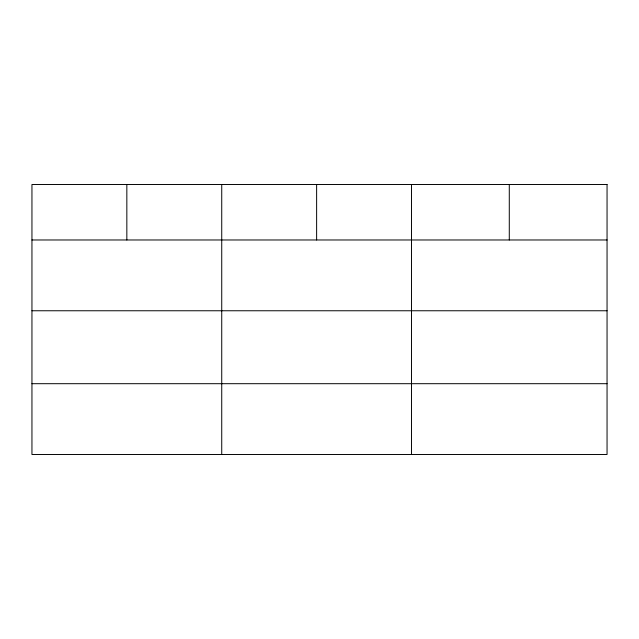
<?xml version="1.0" encoding="UTF-8"?>
<svg xmlns="http://www.w3.org/2000/svg" width="639" height="639" viewBox="0 0 639 639"><rect width="100%" height="100%" fill="white"/><g stroke="black" fill="none" stroke-linecap="round" stroke-linejoin="round"><path stroke-width="0.96" d="M31.95 239.976L607.05 239.976M31.95 310.762L607.05 310.762M31.95 383.696L607.05 383.696M509.283 184.519L509.283 239.976M411.516 184.519L411.516 454.481M316.624 184.519L316.624 239.976M221.733 184.519L221.733 454.481M126.841 184.519L126.841 239.976M607.05 184.519L31.95 184.519L31.95 454.481L607.05 454.481L607.05 184.519"/></g></svg>
